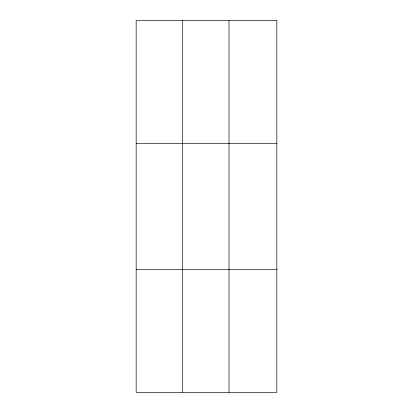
<?xml version="1.0" encoding="UTF-8"?>
<svg xmlns="http://www.w3.org/2000/svg" width="413" height="413" viewBox="0 0 413 413"><rect width="100%" height="100%" fill="white"/><g stroke="black" fill="none" stroke-linecap="round" stroke-linejoin="round"><path stroke-width="0.62" d="M182.587 20.65L182.587 392.35M229.008 20.65L229.008 392.35M136.161 143.311L276.839 143.311M136.161 269.689L276.839 269.689M276.839 20.65L276.839 392.35L136.161 392.35L136.161 20.65L276.839 20.65"/></g></svg>
